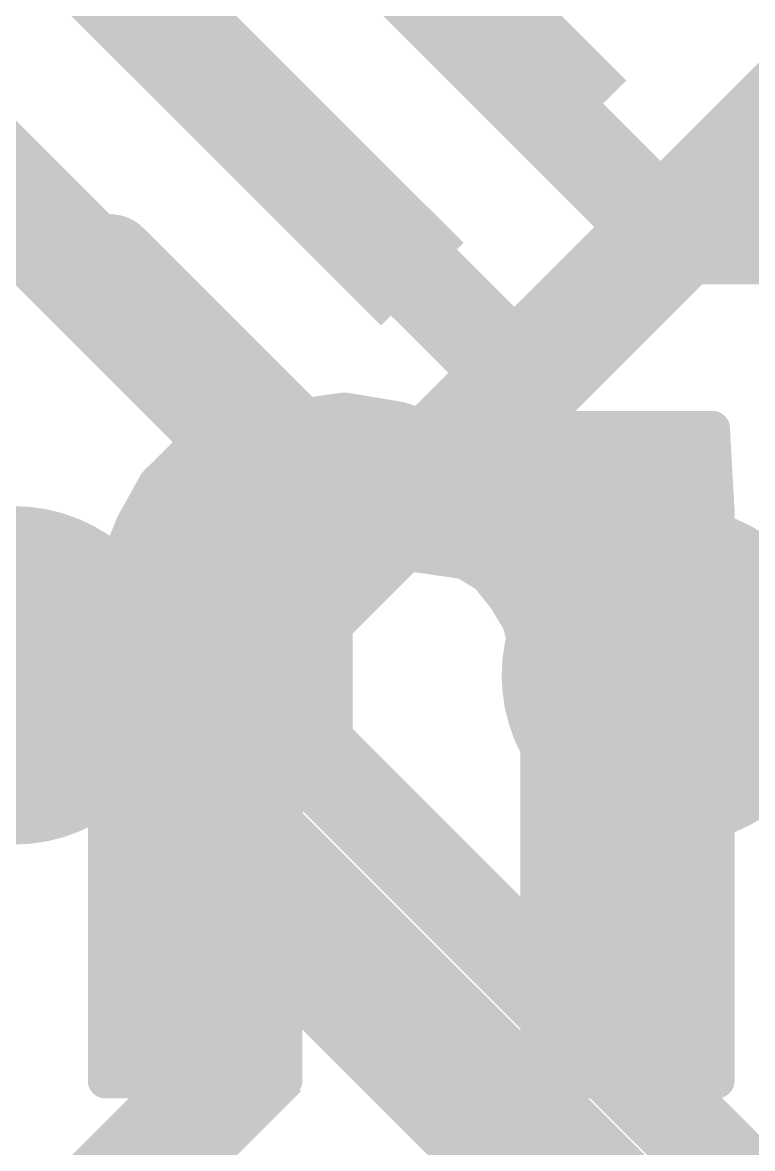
# Model space of a CAD drawing. Extents: x -17.9 to 25.5, y -0.1 to 79.8.
# Drawn here: x 7.639 to 9.226, y 35.959 to 38.41 of the extents above; entities that cross this region are included whole.
import ezdxf

# ---------------------------------------------------------------- set-up
doc = ezdxf.new("R2010")
doc.units = 0
for name, color, linetype in [('1', 12, 'CONTINUOUS'), ('16', 132, 'CONTINUOUS'), ('18', 110, 'CONTINUOUS'), ('21', 41, 'CONTINUOUS'), ('22', 40, 'CONTINUOUS')]:
    doc.layers.add(name, color=color, linetype=linetype)

# ---------------------------------------------------------------- blocks, each defined once
blk = doc.blocks.new('RECT')
blk.add_solid([(-0.5, -0.5), (0.5, -0.5), (-0.5, 0.5), (0.5, 0.5)])
blk = doc.blocks.new('ROUNDV')
at = {"const_width": 0.5}
blk.add_lwpolyline([(0, -0.25, 1), (0, 0.25, 1), (0, -0.25)], format="xyb", dxfattribs=at)

msp = doc.modelspace()

# ---------------------------------------------------------------- linework, layer by layer
at = {"layer": '1', "const_width": 0.2032}
for points in [[(8.4574, 38.5326), (9.0488, 37.9413)], [(8.1038, 38.2442), (8.1108, 38.2442)], [(8.1108, 38.2442), (8.7313, 37.6238)], [(7.6997, 37.9413), (7.7503, 37.8907)], [(9.0488, 37.9413), (9.3663, 37.9413)], [(7.7503, 37.8907), (7.8293, 37.8907)], [(7.8293, 37.8907), (8.255, 37.465)], [(8.7313, 37.6238), (8.7313, 37.3062)], [(8.255, 37.465), (8.255, 36.83)], [(8.7313, 37.3062), (9.0488, 36.9888)], [(7.7788, 36.83), (7.62, 36.9888)], [(8.255, 36.83), (7.7788, 36.83)], [(10.0013, 35.0838), (8.255, 36.83)]]:
    msp.add_lwpolyline(points, dxfattribs=at)
at = {"layer": '1', "const_width": 0.1016}
for points in [[(8.1038, 38.295, 1), (8.1038, 38.1934)], [(8.1467, 38.2801, 1), (8.0749, 38.2083)], [(8.1108, 38.1934, 1), (8.1108, 38.295)], [(7.7356, 37.9772, 1), (7.6637, 37.9053)], [(9.0488, 37.9921, 1), (9.0488, 37.8905)], [(9.0128, 37.9053, 1), (9.0847, 37.9772)], [(7.7503, 37.9415, 1), (7.7503, 37.8399)], [(7.8653, 37.9266, 1), (7.7934, 37.8547)], [(7.8293, 37.8399, 1), (7.8293, 37.9415)], [(7.7143, 37.8547, 1), (7.7862, 37.9266)], [(8.7821, 37.6238, 1), (8.6805, 37.6238)], [(8.6953, 37.5878, 1), (8.7672, 37.6597)], [(8.3058, 37.465, 1), (8.2042, 37.465)], [(8.2191, 37.4291, 1), (8.2909, 37.5009)], [(8.7672, 37.3422, 1), (8.6953, 37.2703)], [(8.6805, 37.3062, 1), (8.7821, 37.3062)], [(7.6559, 37.0247, 1), (7.5841, 36.9528)], [(9.0128, 36.9528, 1), (9.0847, 37.0247)], [(7.7788, 36.8808, 1), (7.7788, 36.7792)], [(8.2909, 36.8659, 1), (8.2191, 36.7941)], [(8.255, 36.7792, 1), (8.255, 36.8808)], [(7.7428, 36.7941, 1), (7.8147, 36.8659)], [(8.2042, 36.83, 1), (8.3058, 36.83)]]:
    msp.add_lwpolyline(points, format="xyb", dxfattribs=at)
at = {"layer": '16', "const_width": 0.2032}
for points in [[(10.3187, 34.29), (7.62, 36.9888)], [(9.0488, 36.9888), (9.525, 36.9888)]]:
    msp.add_lwpolyline(points, dxfattribs=at)
at = {"layer": '16', "const_width": 0.1016}
for points in [[(7.6559, 37.0247, 1), (7.5841, 36.9528)], [(9.0488, 37.0396, 1), (9.0488, 36.938)]]:
    msp.add_lwpolyline(points, format="xyb", dxfattribs=at)
at = {"layer": '21', "const_width": 0.254}
for points in [[(8.1215, 37.0245), (12.5055, 41.4085)], [(8.1215, 36.6355), (8.1215, 37.0245)], [(12.5055, 32.2515), (8.1215, 36.6355)]]:
    msp.add_lwpolyline(points, dxfattribs=at)
at = {"layer": '21', "const_width": 0.127}
for points in [[(8.185, 37.0245, 1), (8.058, 37.0245)], [(8.0766, 37.0694, 1), (8.1664, 36.9796)], [(8.1664, 36.6804, 1), (8.0766, 36.5906)], [(8.058, 36.6355, 1), (8.185, 36.6355)]]:
    msp.add_lwpolyline(points, format="xyb", dxfattribs=at)
at = {"layer": '22', "const_width": 0.0762}
for points in [[(8.3388, 37.5663), (8.1988, 37.5463)], [(8.3987, 37.5562), (8.3388, 37.5663)], [(8.4588, 37.5463), (8.3987, 37.5562)], [(8.1988, 37.5463), (8.0788, 37.5162)], [(8.5188, 37.5263), (8.4588, 37.5463)], [(8.0788, 37.5162), (7.9888, 37.4663)], [(8.5788, 37.5063), (8.5188, 37.5263)], [(8.6288, 37.4763), (8.5788, 37.5063)], [(9.1387, 37.5263), (8.7788, 37.5263)], [(8.7788, 37.5263), (8.7788, 37.3263)], [(9.1487, 37.3463), (9.1387, 37.5263)], [(8.0322, 37.4904), (8.6052, 37.4904)], [(8.7788, 37.4904), (9.1407, 37.4904)], [(7.9888, 37.4663), (7.9287, 37.4063)], [(8.6888, 37.4363), (8.6288, 37.4763)], [(8.7287, 37.3863), (8.6888, 37.4363)], [(7.9287, 37.4063), (7.8788, 37.3163)], [(7.9367, 37.4142), (8.7064, 37.4142)], [(8.7788, 37.4142), (9.145, 37.4142)], [(8.7688, 37.3263), (8.7287, 37.3863)], [(7.8908, 37.338), (8.7609, 37.338)], [(8.7788, 37.338), (9.1487, 37.338)], [(9.1487, 36.1063), (9.1487, 37.3463)], [(7.8788, 37.3163), (7.8388, 37.2163)], [(8.7788, 37.3263), (8.7688, 37.3263)], [(7.857, 37.2618), (9.1487, 37.2618)], [(8.2988, 37.2063), (8.3388, 37.2362)], [(8.3388, 37.2362), (8.3987, 37.2463)], [(8.3987, 37.2463), (8.4588, 37.2563)], [(8.4588, 37.2563), (8.5288, 37.2463)], [(8.5288, 37.2463), (8.5988, 37.2362)], [(8.5988, 37.2362), (8.6487, 37.2063)], [(7.8388, 37.2163), (7.8288, 37.1063)], [(7.836, 37.1856), (8.2833, 37.1856)], [(8.2688, 37.1663), (8.2988, 37.2063)], [(8.6487, 37.2063), (8.6888, 37.1563)], [(8.6653, 37.1856), (9.1487, 37.1856)], [(8.2387, 37.1163), (8.2688, 37.1663)], [(8.6888, 37.1563), (8.7188, 37.1063)], [(8.2188, 37.0562), (8.2387, 37.1163)], [(7.8288, 37.1063), (7.8188, 36.9763)], [(7.829, 37.1094), (8.2365, 37.1094)], [(8.7169, 37.1094), (9.1487, 37.1094)], [(8.7188, 37.1063), (8.7387, 37.0363)], [(8.2088, 36.9862), (8.2188, 37.0562)], [(7.8231, 37.0332), (8.2155, 37.0332)], [(8.7387, 37.0363), (8.7588, 36.9462)], [(8.7394, 37.0332), (9.1487, 37.0332)], [(7.8188, 36.9763), (7.8188, 36.1063)], [(8.2088, 36.1063), (8.2088, 36.9862)], [(7.8188, 36.957), (8.2088, 36.957)], [(8.7564, 36.957), (9.1487, 36.957)], [(8.7588, 36.9462), (8.7588, 36.1063)], [(7.8188, 36.8808), (8.2088, 36.8808)], [(8.7588, 36.8808), (9.1487, 36.8808)], [(7.8188, 36.8046), (8.2088, 36.8046)], [(8.7588, 36.8046), (9.1487, 36.8046)], [(7.8188, 36.7284), (8.2088, 36.7284)], [(8.7588, 36.7284), (9.1487, 36.7284)], [(7.8188, 36.6522), (8.2088, 36.6522)], [(8.7588, 36.6522), (9.1487, 36.6522)], [(7.8188, 36.576), (8.2088, 36.576)], [(8.7588, 36.576), (9.1487, 36.576)], [(7.8188, 36.4998), (8.2088, 36.4998)], [(8.7588, 36.4998), (9.1487, 36.4998)], [(7.8188, 36.4236), (8.2088, 36.4236)], [(8.7588, 36.4236), (9.1487, 36.4236)], [(7.8188, 36.3474), (8.2088, 36.3474)], [(8.7588, 36.3474), (9.1487, 36.3474)], [(7.8188, 36.2712), (8.2088, 36.2712)], [(8.7588, 36.2712), (9.1487, 36.2712)], [(7.8188, 36.195), (8.2088, 36.195)], [(8.7588, 36.195), (9.1487, 36.195)], [(7.8188, 36.1188), (8.2088, 36.1188)], [(8.7588, 36.1188), (9.1487, 36.1188)], [(7.8188, 36.1063), (8.2088, 36.1063)], [(8.7588, 36.1063), (9.1487, 36.1063)]]:
    msp.add_lwpolyline(points, dxfattribs=at)
at = {"layer": '22', "const_width": 0.0381}
for points in [[(8.3419, 37.585, 1), (8.3356, 37.5475)], [(8.3414, 37.5474, 1), (8.3361, 37.5851)], [(8.4019, 37.575, 1), (8.3956, 37.5375)], [(8.3956, 37.5375, 1), (8.4019, 37.575)], [(8.1961, 37.5651, 1), (8.2014, 37.5274)], [(8.2034, 37.5278, 1), (8.1941, 37.5647)], [(8.4648, 37.5643, 1), (8.4527, 37.5282)], [(8.4556, 37.5275, 1), (8.4619, 37.565)], [(8.0741, 37.5347, 1), (8.0834, 37.4978)], [(8.088, 37.4996, 1), (8.0695, 37.5329)], [(8.5248, 37.5443, 1), (8.5127, 37.5082)], [(8.5127, 37.5082, 1), (8.5248, 37.5443)], [(8.5886, 37.5226, 1), (8.5689, 37.4899)], [(8.5727, 37.4882, 1), (8.5848, 37.5243)], [(8.7978, 37.5263, 1), (8.7597, 37.5263)], [(8.7788, 37.5453, 1), (8.7788, 37.5072)], [(9.1578, 37.5273, 1), (9.1197, 37.5252)], [(9.1387, 37.5072, 1), (9.1387, 37.5453)], [(8.0322, 37.5095, 1), (8.0322, 37.4714)], [(8.6052, 37.4714, 1), (8.6052, 37.5095)], [(8.7788, 37.5095, 1), (8.7788, 37.4714)], [(9.1407, 37.4714, 1), (9.1407, 37.5095)], [(7.9795, 37.4829, 1), (7.998, 37.4496)], [(8.0022, 37.4528, 1), (7.9753, 37.4797)], [(8.6393, 37.4921, 1), (8.6182, 37.4604)], [(8.6189, 37.4599, 1), (8.6386, 37.4926)], [(8.7036, 37.4482, 1), (8.6739, 37.4243)], [(8.6782, 37.4204, 1), (8.6993, 37.4521)], [(7.9454, 37.397, 1), (7.9121, 37.4155)], [(7.9367, 37.4333, 1), (7.9367, 37.3952)], [(8.7064, 37.3952, 1), (8.7064, 37.4333)], [(8.7788, 37.4333, 1), (8.7788, 37.3952)], [(9.145, 37.3952, 1), (9.145, 37.4333)], [(7.9153, 37.4197, 1), (7.9422, 37.3928)], [(8.7446, 37.3968, 1), (8.7129, 37.3757)], [(8.7139, 37.3743, 1), (8.7436, 37.3982)], [(7.8908, 37.3571, 1), (7.8908, 37.319)], [(8.7788, 37.3571, 1), (8.7788, 37.319)], [(8.7609, 37.319, 1), (8.7609, 37.3571)], [(9.1678, 37.3463, 1), (9.1297, 37.3463)], [(9.1487, 37.319, 1), (9.1487, 37.3571)], [(7.8964, 37.3092, 1), (7.8611, 37.3233)], [(8.7688, 37.3453, 1), (8.7688, 37.3072)], [(8.7529, 37.3157, 1), (8.7846, 37.3368)], [(8.7597, 37.3263, 1), (8.7978, 37.3263)], [(8.7788, 37.3072, 1), (8.7788, 37.3453)], [(9.1297, 37.3452, 1), (9.1678, 37.3473)], [(7.8621, 37.3255, 1), (7.8954, 37.307)], [(7.857, 37.2809, 1), (7.857, 37.2428)], [(9.1487, 37.2428, 1), (9.1487, 37.2809)], [(8.3356, 37.255, 1), (8.3419, 37.2175)], [(8.3502, 37.221, 1), (8.3273, 37.2515)], [(8.3956, 37.265, 1), (8.4019, 37.2275)], [(8.4019, 37.2275, 1), (8.3956, 37.265)], [(8.4614, 37.2751, 1), (8.4561, 37.2374)], [(8.4619, 37.2375, 1), (8.4556, 37.275)], [(8.5314, 37.2651, 1), (8.5261, 37.2274)], [(8.5261, 37.2274, 1), (8.5314, 37.2651)], [(8.6086, 37.2526, 1), (8.5889, 37.2199)], [(8.5961, 37.2174, 1), (8.6014, 37.2551)], [(7.8577, 37.2145, 1), (7.8198, 37.218)], [(7.836, 37.2047, 1), (7.836, 37.1666)], [(7.8211, 37.2233, 1), (7.8564, 37.2092)], [(8.2873, 37.2215, 1), (8.3102, 37.191)], [(8.2833, 37.1666, 1), (8.2833, 37.2047)], [(8.314, 37.1948, 1), (8.2835, 37.2177)], [(8.6636, 37.2182, 1), (8.6339, 37.1943)], [(8.6389, 37.1899, 1), (8.6586, 37.2226)], [(8.6653, 37.2047, 1), (8.6653, 37.1666)], [(9.1487, 37.1666, 1), (9.1487, 37.2047)], [(8.2851, 37.1564, 1), (8.2524, 37.1761)], [(8.2535, 37.1777, 1), (8.284, 37.1548)], [(8.7051, 37.1661, 1), (8.6724, 37.1464)], [(8.6739, 37.1443, 1), (8.7036, 37.1682)], [(8.2568, 37.1102, 1), (8.2207, 37.1223)], [(7.8477, 37.1048, 1), (7.8098, 37.1077)], [(7.8098, 37.108, 1), (7.8477, 37.1045)], [(7.829, 37.1285, 1), (7.829, 37.0904)], [(8.2224, 37.1261, 1), (8.2551, 37.1064)], [(8.2365, 37.0904, 1), (8.2365, 37.1285)], [(8.7169, 37.1285, 1), (8.7169, 37.0904)], [(8.7371, 37.1115, 1), (8.7004, 37.101)], [(8.7024, 37.0964, 1), (8.7351, 37.1161)], [(9.1487, 37.0904, 1), (9.1487, 37.1285)], [(8.2007, 37.0623, 1), (8.2368, 37.0502)], [(8.2376, 37.0536, 1), (8.1999, 37.0589)], [(7.8231, 37.0523, 1), (7.8231, 37.0142)], [(8.2155, 37.0142, 1), (8.2155, 37.0523)], [(8.7573, 37.0404, 1), (8.7202, 37.0321)], [(8.7394, 37.0523, 1), (8.7394, 37.0142)], [(8.7204, 37.031, 1), (8.7571, 37.0415)], [(9.1487, 37.0142, 1), (9.1487, 37.0523)], [(7.8378, 36.9763, 1), (7.7997, 36.9763)], [(8.2278, 36.9862, 1), (8.1897, 36.9862)], [(8.1899, 36.9889, 1), (8.2276, 36.9836)], [(7.7998, 36.9777, 1), (7.8377, 36.9748)], [(7.8188, 36.9761, 1), (7.8188, 36.938)], [(8.2088, 36.938, 1), (8.2088, 36.9761)], [(8.7564, 36.9761, 1), (8.7564, 36.938)], [(8.7778, 36.9462, 1), (8.7397, 36.9462)], [(9.1487, 36.938, 1), (9.1487, 36.9761)], [(8.7402, 36.9421, 1), (8.7773, 36.9504)], [(7.8188, 36.8999, 1), (7.8188, 36.8618)], [(8.2088, 36.8618, 1), (8.2088, 36.8999)], [(8.7588, 36.8999, 1), (8.7588, 36.8618)], [(9.1487, 36.8618, 1), (9.1487, 36.8999)], [(7.8188, 36.8237, 1), (7.8188, 36.7856)], [(8.2088, 36.7856, 1), (8.2088, 36.8237)], [(8.7588, 36.8237, 1), (8.7588, 36.7856)], [(9.1487, 36.7856, 1), (9.1487, 36.8237)], [(7.8188, 36.7475, 1), (7.8188, 36.7094)], [(8.2088, 36.7094, 1), (8.2088, 36.7475)], [(8.7588, 36.7475, 1), (8.7588, 36.7094)], [(9.1487, 36.7094, 1), (9.1487, 36.7475)], [(7.8188, 36.6713, 1), (7.8188, 36.6332)], [(8.2088, 36.6332, 1), (8.2088, 36.6713)], [(8.7588, 36.6713, 1), (8.7588, 36.6332)], [(9.1487, 36.6332, 1), (9.1487, 36.6713)], [(7.8188, 36.5951, 1), (7.8188, 36.557)], [(8.2088, 36.557, 1), (8.2088, 36.5951)], [(8.7588, 36.5951, 1), (8.7588, 36.557)], [(9.1487, 36.557, 1), (9.1487, 36.5951)], [(7.8188, 36.5189, 1), (7.8188, 36.4808)], [(8.2088, 36.4808, 1), (8.2088, 36.5189)], [(8.7588, 36.5189, 1), (8.7588, 36.4808)], [(9.1487, 36.4808, 1), (9.1487, 36.5189)], [(7.8188, 36.4427, 1), (7.8188, 36.4046)], [(8.2088, 36.4046, 1), (8.2088, 36.4427)], [(8.7588, 36.4427, 1), (8.7588, 36.4046)], [(9.1487, 36.4046, 1), (9.1487, 36.4427)], [(7.8188, 36.3665, 1), (7.8188, 36.3284)], [(8.2088, 36.3284, 1), (8.2088, 36.3665)], [(8.7588, 36.3665, 1), (8.7588, 36.3284)], [(9.1487, 36.3284, 1), (9.1487, 36.3665)], [(7.8188, 36.2903, 1), (7.8188, 36.2522)], [(8.2088, 36.2522, 1), (8.2088, 36.2903)], [(8.7588, 36.2903, 1), (8.7588, 36.2522)], [(9.1487, 36.2522, 1), (9.1487, 36.2903)], [(7.8188, 36.2141, 1), (7.8188, 36.176)], [(8.2088, 36.176, 1), (8.2088, 36.2141)], [(8.7588, 36.2141, 1), (8.7588, 36.176)], [(9.1487, 36.176, 1), (9.1487, 36.2141)], [(7.8188, 36.1379, 1), (7.8188, 36.0998)], [(8.2088, 36.0998, 1), (8.2088, 36.1379)], [(8.7588, 36.1379, 1), (8.7588, 36.0998)], [(9.1487, 36.0998, 1), (9.1487, 36.1379)], [(7.7997, 36.1063, 1), (7.8378, 36.1063)], [(7.8188, 36.1253, 1), (7.8188, 36.0872)], [(8.1897, 36.1063, 1), (8.2278, 36.1063)], [(8.2088, 36.0872, 1), (8.2088, 36.1253)], [(8.7397, 36.1063, 1), (8.7778, 36.1063)], [(8.7588, 36.1253, 1), (8.7588, 36.0872)], [(9.1297, 36.1063, 1), (9.1678, 36.1063)], [(9.1487, 36.0872, 1), (9.1487, 36.1253)]]:
    msp.add_lwpolyline(points, format="xyb", dxfattribs=at)

# ---------------------------------------------------------------- block references
at = {"layer": '1', "rotation": 315}
for p, xscale, yscale in [((8.4574, 38.5978), 1.143, 0.254), ((8.1038, 38.2442), 1.143, 0.254), ((7.7503, 37.8907), 1.143, 0.254), ((7.7503, 35.7693), 0.254, 1.143)]:
    msp.add_blockref('RECT', p, dxfattribs=dict(at, xscale=xscale, yscale=yscale))
at = {"layer": '18', "xscale": 0.7366, "yscale": 0.7366}
for p in [(7.62, 36.9888), (7.62, 36.9888), (9.0488, 36.9888), (9.0488, 36.9888)]:
    msp.add_blockref('ROUNDV', p, dxfattribs=at)

doc.saveas('drawing.dxf')
